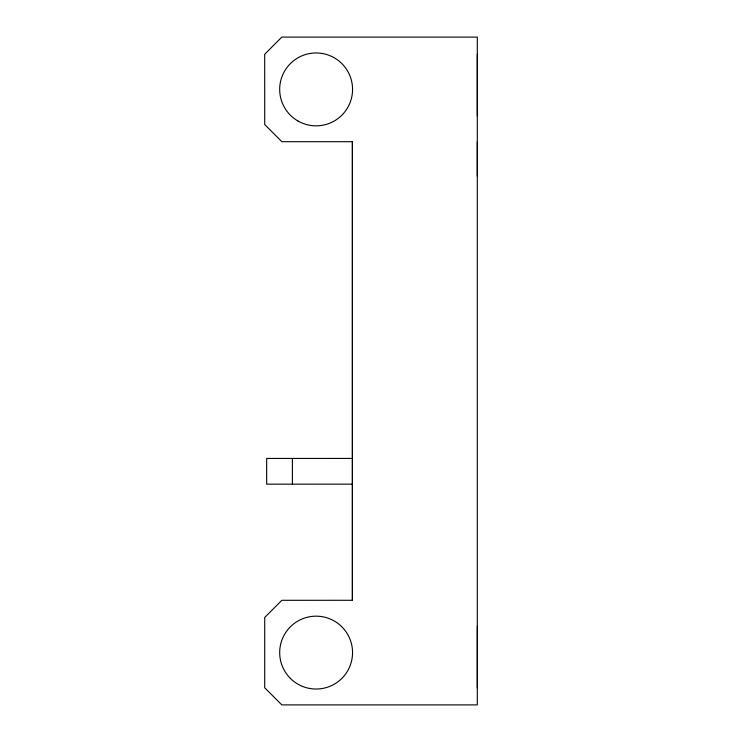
<?xml version="1.0" encoding="UTF-8"?>
<svg xmlns="http://www.w3.org/2000/svg" width="742" height="742" viewBox="0 0 742 742"><rect width="100%" height="100%" fill="white"/><g stroke="black" fill="none" stroke-linecap="round" stroke-linejoin="round"><path stroke-width="1.11" d="M352.394 600.287L352.394 141.694L281.867 141.694L264.718 124.545L264.69 54.249L281.83 37.1L477.301 37.1L477.301 704.9L281.839 704.9L264.699 687.751L264.727 617.455L281.867 600.306L352.394 600.287L352.394 141.694M477.301 687.741L477.301 626.016M477.301 175.984L477.301 141.694M477.301 115.965L477.301 54.24M352.394 458.435L266.666 458.445L266.666 484.164L352.404 484.155M292.385 458.435L292.385 484.155M290.354 678.364A36.432 36.432 0 0 0 351.309 662.031A36.432 36.432 0 0 0 306.687 617.409A36.432 36.432 0 0 0 290.354 678.364M297.904 120.955A36.432 36.432 0 0 0 352.561 89.402A36.432 36.432 0 0 0 297.904 57.839A36.432 36.432 0 0 0 297.904 120.955"/></g></svg>
